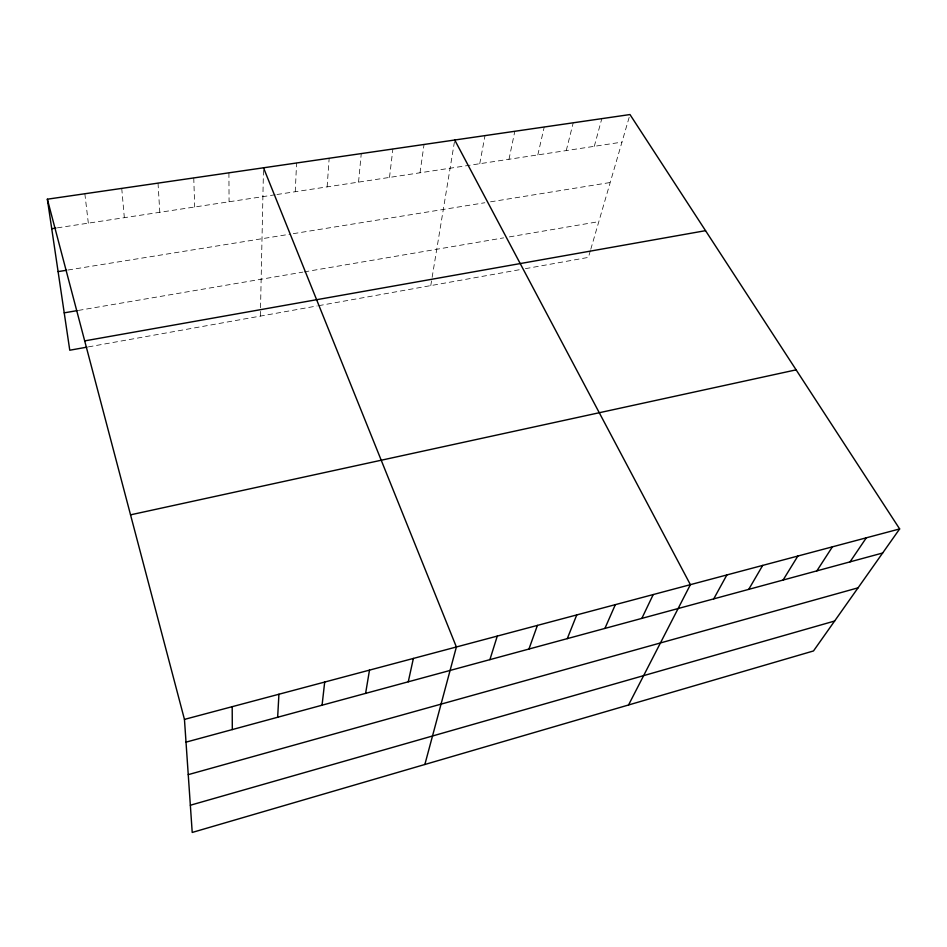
<?xml version="1.0" encoding="UTF-8"?>
<svg xmlns="http://www.w3.org/2000/svg" width="947" height="947" viewBox="0 0 947 947"><rect width="100%" height="100%" fill="white"/><g stroke="black" fill="none" stroke-linecap="round" stroke-linejoin="round"><path stroke-width="0.71" stroke-dasharray="4.74 3.55" d="M260.366 316.109L260.52 309.124M260.543 307.728L263.479 169.241M295.251 191.732L296.589 162.991M327.129 186.89L329.165 158.256M358.546 182.12L361.257 153.592M389.501 177.42L392.875 148.999M420.018 172.78L424.043 144.477M430.767 285.603L431.903 278.726M432.128 277.353L454.738 140.014M479.75 163.713L485.006 135.622M508.989 159.274L514.825 131.278M537.825 154.894L544.229 127.016M566.259 150.573L573.219 122.802M594.302 146.311L601.807 118.647M590.395 250.612L588.418 257.383L522.697 269.149M590.786 249.25L629.98 114.551M88.379 346.886L317.221 305.928M318.677 305.668L521.241 269.41M78.412 310.415L302.803 272.132M304.224 271.896L503.638 237.863M509.368 236.892L598.824 221.634M67.983 270.025L290.457 234.122M293.298 233.66L484.84 202.741M490.522 201.829L610.211 182.511M57.365 227.848L275.565 194.715M276.962 194.502L621.966 142.121M84.851 193.756L88.331 223.149M121.737 188.394L124.341 217.68M158.031 183.126L159.794 212.294M193.756 177.929L194.703 206.991M228.914 172.828L229.067 201.782"/><path stroke-width="1.42" d="M277.649 717.27L278.927 694.234M322.075 705.207L324.691 682.053M365.601 693.393L369.496 670.121M408.264 681.804L413.377 658.437M424.86 764.489L456.383 646.979L263.515 167.797M489.895 659.645L497.282 636.088M528.947 649.038L537.399 625.411M567.277 638.633L576.747 614.934M604.908 628.417L615.337 604.648M641.841 618.391L653.217 594.562M628.548 704.982L690.387 584.666L454.738 140.014M713.73 598.871L726.87 574.947M748.722 589.377L762.69 565.406M783.086 580.049L797.859 556.043M816.859 570.875L832.401 546.845M850.039 561.867L866.327 537.813M899.65 528.935L813.485 650.956L192.217 832.449L184.452 719.4L47.35 199.201L629.98 114.551L899.65 528.935L184.452 719.4M190.347 805.234L834.615 621.031M188.252 774.646L858.065 587.827M186.014 742.14L882.651 553.012M130.544 514.837L796.119 369.851M86.946 347.147L69.77 350.224L47.35 199.201M84.697 340.884L705.551 230.666M64.23 312.841L76.991 310.663M58.098 271.623L66.574 270.25M51.73 228.701L55.956 228.061M232.193 706.687L232.311 729.581"/></g></svg>
